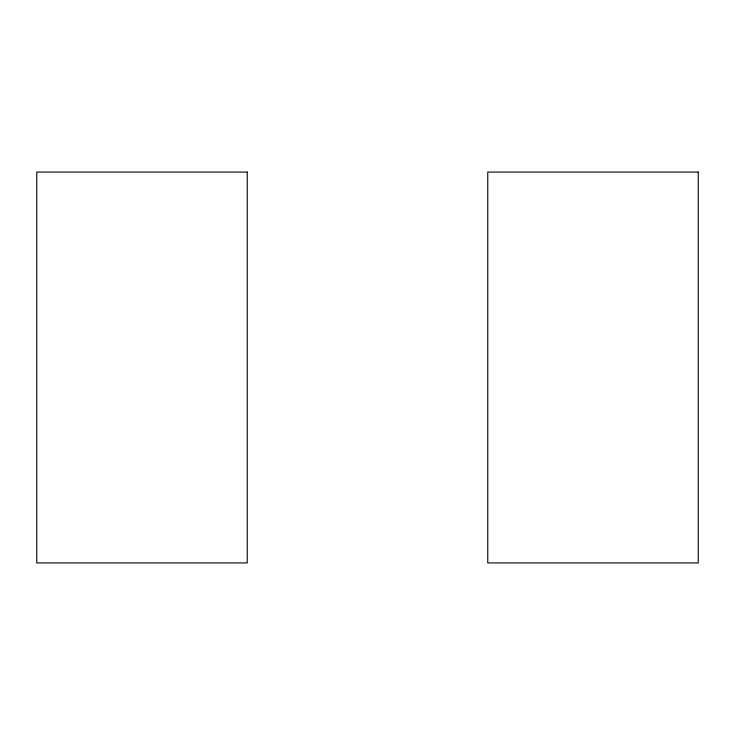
<?xml version="1.0" encoding="UTF-8"?>
<svg xmlns="http://www.w3.org/2000/svg" width="735" height="735" viewBox="0 0 735 735"><rect width="100%" height="100%" fill="white"/><g stroke="black" fill="none" stroke-linecap="round" stroke-linejoin="round"><path stroke-width="1.1" d="M247.236 172.064L36.75 172.064L36.75 562.937L247.236 562.937L247.236 172.064M698.25 172.064L487.764 172.064L487.764 562.937L698.25 562.937L698.25 172.064"/></g></svg>
